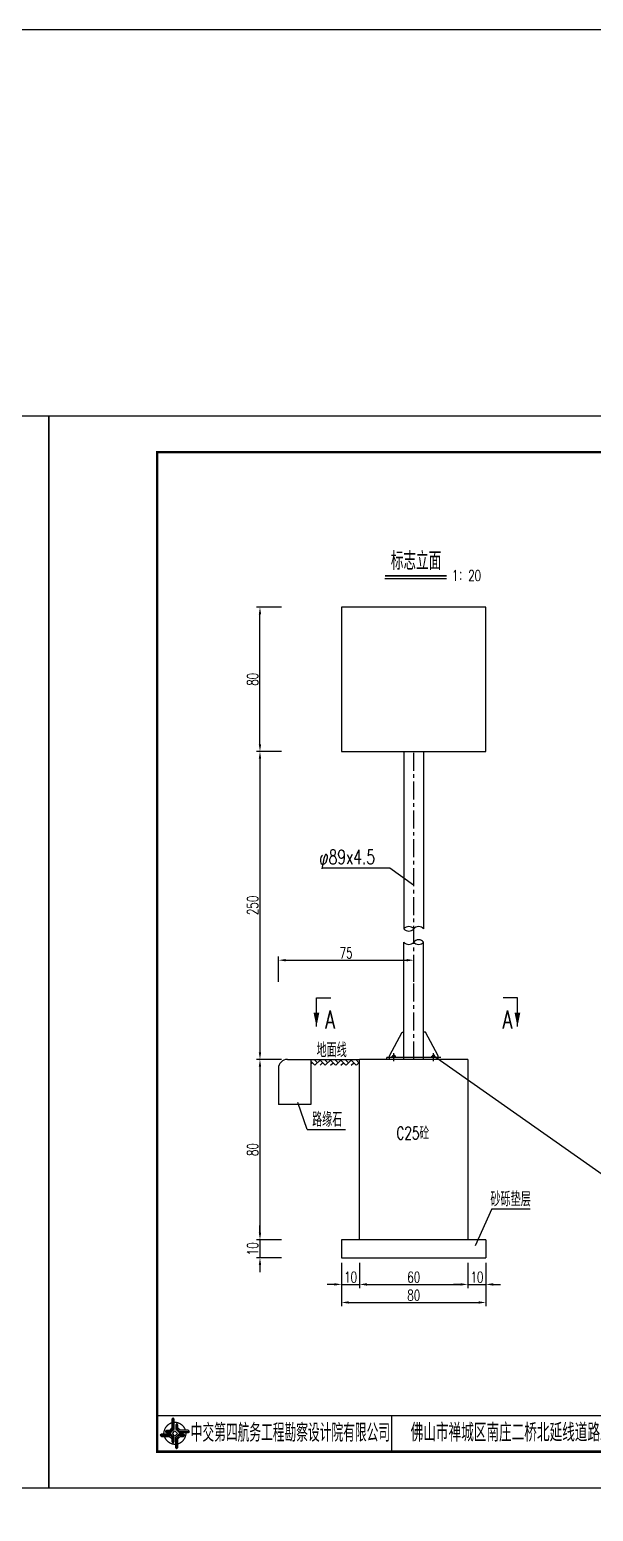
# Model space of a CAD drawing. Extents: x 3598 to 6562, y -9591 to -7828.
# Drawn here: x 4661.3 to 4817.5, y -9347.4 to -8936.8 of the extents above; entities that cross this region are included whole.
import ezdxf
from ezdxf.enums import TextEntityAlignment as Align

# ---------------------------------------------------------------- set-up
doc = ezdxf.new("R2010")
doc.units = 0
doc.header["$LTSCALE"] = 2
doc.header["$PDMODE"] = 32
doc.header["$PDSIZE"] = 0.3
doc.linetypes.add('CENTERX2', pattern=[4, 2.5, -0.5, 0.5, -0.5])
doc.layers.get('0').update_dxf_attribs({"linetype": 'CONTINUOUS'})
doc.layers.get('DEFPOINTS').update_dxf_attribs({"linetype": 'CONTINUOUS'})
for name, color, linetype in [('1', 3, 'CONTINUOUS'), ('中线', 2, 'CENTERX2'), ('图框', 7, 'CONTINUOUS'), ('尺寸', 2, 'CONTINUOUS'), ('尺寸标注', 4, 'CONTINUOUS'), ('文字字符', 7, 'CONTINUOUS'), ('文字符号', 2, 'CONTINUOUS'), ('结构2', 7, 'CONTINUOUS'), ('结构3', 1, 'CONTINUOUS'), ('钢筋', 1, 'CONTINUOUS')]:
    doc.layers.add(name, color=color, linetype=linetype)
doc.styles.get("Standard").update_dxf_attribs({"font": 'simplex1.shx', "width": 0.7, "bigfont": 'hztxt.shx'})
doc.dimstyles.new('1：20', dxfattribs={"dimtxt": 3, "dimasz": 2, "dimexe": 1, "dimexo": 1, "dimgap": 0.5, "dimtad": 1, "dimlfac": 2, "dimrnd": 0.0095, "dimdsep": 46, "dimtxsty": 'Standard', "dimcen": 0.09, "dimadec": 0, "dimazin": 0, "dimtfac": 1, "dimtix": 1, "dimtmove": 2, "dimatfit": 3, "dimfxl": 0, "dimtolj": 1, "dimtzin": 0, "dimarcsym": 0})
doc.dimstyles.new('比例1：200', dxfattribs={"dimtxt": 3, "dimasz": 2, "dimexe": 1, "dimexo": 1, "dimgap": 0.5, "dimtad": 1, "dimlfac": 2, "dimzin": 13, "dimdsep": 46, "dimtxsty": 'Standard', "dimcen": -0.09, "dimclrd": 256, "dimclre": 256, "dimclrt": 256, "dimaunit": 1, "dimadec": 0, "dimazin": 0, "dimtfac": 0.0005, "dimtix": 1, "dimtmove": 2, "dimatfit": 3, "dimfxl": 0, "dimtolj": 1, "dimtzin": 13, "dimarcsym": 0})

# ---------------------------------------------------------------- blocks, each defined once
blk = doc.blocks.new('tb')
at = {"lineweight": -3}
h = blk.add_hatch(color=256, dxfattribs=at)
h.paths.add_polyline_path([(-1.23, -0.13), (-3.78, -0.14), (-4.14, -0.41), (-1.4, -0.44), (-0.56, -1.24), (-0.54, -2.62), (-0.27, -2.2), (-0.26, -1.06)])
h.paths.add_polyline_path([(0.13, -1.08), (0.14, -3.86), (0.41, -4.26), (0.44, -1.24), (1.25, -0.43), (2.66, -0.43), (2.26, -0.16), (1.07, -0.15)])
h.paths.add_polyline_path([(1.08, 0.3), (3.62, 0.3), (4.02, 0.56), (1.25, 0.57), (0.43, 1.39), (0.43, 2.8), (0.16, 2.41), (0.15, 1.24)])
h.paths.add_polyline_path([(-0.28, 1.21), (-0.28, 3.99), (-0.56, 4.39), (-0.57, 1.41), (-1.38, 0.6), (-2.74, 0.56), (-2.33, 0.3), (-1.2, 0.29)])
for p, q in [((-0.56, 4.39), (-0.57, 1.41)), ((-1.38, 0.6), (-2.74, 0.56)), ((-0.57, 1.41), (-1.38, 0.6)), ((0.43, 2.8), (0.43, 1.39)), ((0.43, 1.39), (1.25, 0.57)), ((1.25, 0.57), (4.02, 0.56)), ((-4.14, -0.41), (-1.4, -0.44)), ((-1.4, -0.44), (-0.56, -1.24)), ((-0.56, -1.24), (-0.54, -2.62)), ((0.41, -4.26), (0.44, -1.24)), ((0.44, -1.24), (1.25, -0.43)), ((1.25, -0.43), (2.66, -0.43))]:
    blk.add_line(p, q, dxfattribs=at)
at = {"lineweight": -3, "flags": 128}
for points in [[(-0.9, 3.99), (-0.9, 1.58), (-1.53, 0.91), (-2.34, 0.91), (-2.74, 0.56), (-2.33, 0.3), (-1.2, 0.29), (-0.28, 1.21), (-0.28, 3.99), (-0.56, 4.39)], [(-0.04, 0.77), (0.68, 0.04), (-0.04, -0.69), (-0.77, 0.05)], [(3.62, 0.92), (1.43, 0.92), (0.77, 1.54), (0.77, 2.38), (0.43, 2.8), (0.16, 2.41), (0.15, 1.24), (1.08, 0.3), (3.62, 0.3), (4.02, 0.56)], [(-3.73, -0.76), (-1.54, -0.76), (-0.89, -1.39), (-0.89, -2.21), (-0.54, -2.62), (-0.27, -2.2), (-0.26, -1.06), (-1.23, -0.13), (-3.78, -0.14), (-4.14, -0.41)], [(0.75, -3.85), (0.75, -1.43), (1.4, -0.78), (2.26, -0.78), (2.66, -0.43), (2.26, -0.16), (1.07, -0.15), (0.13, -1.08), (0.14, -3.86), (0.41, -4.26)]]:
    blk.add_lwpolyline(points, close=True, dxfattribs=at)
at = {"lineweight": -3, "const_width": 0.35, "flags": 128}
for points in [[(-0.9, 3.02, 0.324167), (-3.16, -0.14)], [(2.88, 0.92, 0.324403), (-0.24, 3.15)], [(0.75, -2.86, 0.325418), (3.02, 0.26)], [(-2.98, -0.76, 0.322976), (0.14, -2.98)]]:
    blk.add_lwpolyline(points, format="xyb", dxfattribs=at)
blk = doc.blocks.new('*D383')
at = {"layer": 'DEFPOINTS', "color": 0, "linetype": 'Continuous'}
for p in [(4725.13, -9096.79), (4767.75, -9096.79), (4767.75, -9136.79)]:
    blk.add_point(p, dxfattribs=at)
at = {"layer": '尺寸标注', "color": 0, "linetype": 'Continuous', "lineweight": -2}
for p, q in [((4731.13, -9096.79), (4724.13, -9096.79)), ((4725.13, -9134.79), (4725.13, -9098.79)), ((4731.13, -9136.79), (4724.13, -9136.79))]:
    blk.add_line(p, q, dxfattribs=at)
at = {"layer": '尺寸标注', "color": 0, "linetype": 'Continuous'}
for points in [[(4724.8, -9098.79), (4725.47, -9098.79), (4725.13, -9096.79)], [(4724.8, -9134.79), (4725.47, -9134.79), (4725.13, -9136.79)]]:
    blk.add_solid(points, dxfattribs=at)
at = {"layer": '尺寸标注', "color": 0, "linetype": 'Continuous', "insert": (4723.13, -9116.79), "char_height": 3, "attachment_point": 5, "rotation": 90}
blk.add_mtext('\\A1;80', dxfattribs=at)
blk = doc.blocks.new('*D384')
at = {"layer": 'DEFPOINTS', "color": 0, "linetype": 'Continuous'}
for p in [(4767.75, -9136.79), (4725.13, -9222.12), (4767.75, -9222.12)]:
    blk.add_point(p, dxfattribs=at)
at = {"layer": '尺寸标注', "color": 0, "linetype": 'Continuous', "lineweight": -2}
for p, q in [((4731.13, -9136.79), (4724.13, -9136.79)), ((4725.13, -9138.79), (4725.13, -9220.12)), ((4731.13, -9222.12), (4724.13, -9222.12))]:
    blk.add_line(p, q, dxfattribs=at)
at = {"layer": '尺寸标注', "color": 0, "linetype": 'Continuous'}
for points in [[(4724.8, -9138.79), (4725.47, -9138.79), (4725.13, -9136.79)], [(4724.8, -9220.12), (4725.47, -9220.12), (4725.13, -9222.12)]]:
    blk.add_solid(points, dxfattribs=at)
at = {"layer": '尺寸标注', "color": 0, "linetype": 'Continuous', "insert": (4723.13, -9179.45), "char_height": 3, "attachment_point": 5, "rotation": 90}
blk.add_mtext('\\A1;250', dxfattribs=at)
blk = doc.blocks.new('*D385')
at = {"layer": 'DEFPOINTS', "color": 0, "linetype": 'Continuous'}
for p in [(4752.75, -9222.12), (4725.13, -9272.12), (4752.75, -9272.12)]:
    blk.add_point(p, dxfattribs=at)
at = {"layer": '尺寸标注', "color": 0, "linetype": 'Continuous', "lineweight": -2}
for p, q in [((4731.13, -9222.12), (4724.13, -9222.12)), ((4725.13, -9224.12), (4725.13, -9270.12)), ((4731.13, -9272.12), (4724.13, -9272.12))]:
    blk.add_line(p, q, dxfattribs=at)
at = {"layer": '尺寸标注', "color": 0, "linetype": 'Continuous'}
for points in [[(4724.8, -9224.12), (4725.47, -9224.12), (4725.13, -9222.12)], [(4724.8, -9270.12), (4725.47, -9270.12), (4725.13, -9272.12)]]:
    blk.add_solid(points, dxfattribs=at)
at = {"layer": '尺寸标注', "color": 0, "linetype": 'Continuous', "insert": (4723.13, -9247.12), "char_height": 3, "attachment_point": 5, "rotation": 90}
blk.add_mtext('\\A1;80', dxfattribs=at)
blk = doc.blocks.new('*D386')
at = {"layer": 'DEFPOINTS', "color": 0, "linetype": 'Continuous'}
for p in [(4747.75, -9272.12), (4725.13, -9277.12), (4747.75, -9277.12)]:
    blk.add_point(p, dxfattribs=at)
at = {"layer": '尺寸标注', "color": 0, "linetype": 'Continuous', "lineweight": -2}
for p, q in [((4725.13, -9270.12), (4725.13, -9268.12)), ((4731.13, -9272.12), (4724.13, -9272.12)), ((4725.13, -9272.12), (4725.13, -9277.12)), ((4731.13, -9277.12), (4724.13, -9277.12)), ((4725.13, -9279.12), (4725.13, -9281.12))]:
    blk.add_line(p, q, dxfattribs=at)
at = {"layer": '尺寸标注', "color": 0, "linetype": 'Continuous'}
for points in [[(4724.8, -9270.12), (4725.47, -9270.12), (4725.13, -9272.12)], [(4724.8, -9279.12), (4725.47, -9279.12), (4725.13, -9277.12)]]:
    blk.add_solid(points, dxfattribs=at)
at = {"layer": '尺寸标注', "color": 0, "linetype": 'Continuous', "insert": (4723.13, -9274.62), "char_height": 3, "attachment_point": 5, "rotation": 90}
blk.add_mtext('\\A1;10', dxfattribs=at)
blk = doc.blocks.new('*D387')
at = {"layer": 'DEFPOINTS', "color": 0, "linetype": 'Continuous'}
for p in [(4752.75, -9272.12), (4782.75, -9272.12), (4782.75, -9284.48)]:
    blk.add_point(p, dxfattribs=at)
at = {"layer": '尺寸标注', "color": 0, "linetype": 'Continuous', "lineweight": -2}
for p, q in [((4752.75, -9278.48), (4752.75, -9285.48)), ((4782.75, -9278.48), (4782.75, -9285.48)), ((4754.75, -9284.48), (4780.75, -9284.48))]:
    blk.add_line(p, q, dxfattribs=at)
at = {"layer": '尺寸标注', "color": 0, "linetype": 'Continuous'}
for points in [[(4754.75, -9284.14), (4754.75, -9284.81), (4752.75, -9284.48)], [(4780.75, -9284.14), (4780.75, -9284.81), (4782.75, -9284.48)]]:
    blk.add_solid(points, dxfattribs=at)
at = {"layer": '尺寸标注', "color": 0, "linetype": 'Continuous', "insert": (4767.75, -9282.48), "char_height": 3, "attachment_point": 5}
blk.add_mtext('\\A1;60', dxfattribs=at)
blk = doc.blocks.new('*D388')
at = {"layer": 'DEFPOINTS', "color": 0, "linetype": 'Continuous'}
for p in [(4747.75, -9272.12), (4752.75, -9272.12), (4752.75, -9284.47)]:
    blk.add_point(p, dxfattribs=at)
at = {"layer": '尺寸标注', "color": 0, "linetype": 'Continuous', "lineweight": -2}
for p, q in [((4747.75, -9278.47), (4747.75, -9285.47)), ((4752.75, -9278.47), (4752.75, -9285.47)), ((4745.75, -9284.47), (4743.75, -9284.47)), ((4747.75, -9284.47), (4752.75, -9284.47)), ((4754.75, -9284.47), (4756.75, -9284.47))]:
    blk.add_line(p, q, dxfattribs=at)
at = {"layer": '尺寸标注', "color": 0, "linetype": 'Continuous'}
for points in [[(4745.75, -9284.14), (4745.75, -9284.8), (4747.75, -9284.47)], [(4754.75, -9284.14), (4754.75, -9284.8), (4752.75, -9284.47)]]:
    blk.add_solid(points, dxfattribs=at)
at = {"layer": '尺寸标注', "color": 0, "linetype": 'Continuous', "insert": (4750.25, -9282.47), "char_height": 3, "attachment_point": 5}
blk.add_mtext('\\A1;10', dxfattribs=at)
blk = doc.blocks.new('*D389')
at = {"layer": 'DEFPOINTS', "color": 0, "linetype": 'Continuous'}
for p in [(4782.75, -9272.12), (4787.75, -9272.12), (4787.75, -9284.48)]:
    blk.add_point(p, dxfattribs=at)
at = {"layer": '尺寸标注', "color": 0, "linetype": 'Continuous', "lineweight": -2}
for p, q in [((4782.75, -9278.48), (4782.75, -9285.48)), ((4787.75, -9278.48), (4787.75, -9285.48)), ((4780.75, -9284.48), (4778.75, -9284.48)), ((4782.75, -9284.48), (4787.75, -9284.48)), ((4789.75, -9284.48), (4791.75, -9284.48))]:
    blk.add_line(p, q, dxfattribs=at)
at = {"layer": '尺寸标注', "color": 0, "linetype": 'Continuous'}
for points in [[(4780.75, -9284.14), (4780.75, -9284.81), (4782.75, -9284.48)], [(4789.75, -9284.14), (4789.75, -9284.81), (4787.75, -9284.48)]]:
    blk.add_solid(points, dxfattribs=at)
at = {"layer": '尺寸标注', "color": 0, "linetype": 'Continuous', "insert": (4785.25, -9282.48), "char_height": 3, "attachment_point": 5}
blk.add_mtext('\\A1;10', dxfattribs=at)
blk = doc.blocks.new('*D390')
at = {"layer": 'DEFPOINTS', "color": 0, "linetype": 'Continuous'}
for p in [(4747.75, -9277.12), (4787.75, -9277.12), (4787.75, -9289.48)]:
    blk.add_point(p, dxfattribs=at)
at = {"layer": '尺寸标注', "color": 0, "linetype": 'Continuous', "lineweight": -2}
for p, q in [((4747.75, -9283.48), (4747.75, -9290.48)), ((4787.75, -9283.48), (4787.75, -9290.48)), ((4749.75, -9289.48), (4785.75, -9289.48))]:
    blk.add_line(p, q, dxfattribs=at)
at = {"layer": '尺寸标注', "color": 0, "linetype": 'Continuous'}
for points in [[(4749.75, -9289.15), (4749.75, -9289.81), (4747.75, -9289.48)], [(4785.75, -9289.15), (4785.75, -9289.81), (4787.75, -9289.48)]]:
    blk.add_solid(points, dxfattribs=at)
at = {"layer": '尺寸标注', "color": 0, "linetype": 'Continuous', "insert": (4767.75, -9287.48), "char_height": 3, "attachment_point": 5}
blk.add_mtext('\\A1;80', dxfattribs=at)
blk = doc.blocks.new('*D409')
at = {"layer": 'DEFPOINTS', "color": 0, "linetype": 'Continuous'}
for p in [(4767.75, -9194.63), (4730.25, -9207.12), (4767.75, -9207.12), (5311.23, -9246.1), (5343.1, -9246.1), (5311.23, -9256.1)]:
    blk.add_point(p, dxfattribs=at)
at = {"layer": '尺寸标注', "linetype": 'Continuous', "lineweight": -2}
for p, q in [((4730.25, -9200.63), (4730.25, -9193.63)), ((4767.75, -9200.63), (4767.75, -9193.63)), ((4732.25, -9194.63), (4765.75, -9194.63)), ((5337.1, -9246.1), (5344.1, -9246.1)), ((5343.1, -9254.1), (5343.1, -9248.1)), ((5337.1, -9256.1), (5344.1, -9256.1))]:
    blk.add_line(p, q, dxfattribs=at)
at = {"layer": '尺寸标注', "linetype": 'Continuous'}
for points in [[(4732.25, -9194.29), (4732.25, -9194.96), (4730.25, -9194.63)], [(4765.75, -9194.29), (4765.75, -9194.96), (4767.75, -9194.63)], [(5342.76, -9248.1), (5343.43, -9248.1), (5343.1, -9246.1)], [(5342.76, -9254.1), (5343.43, -9254.1), (5343.1, -9256.1)]]:
    blk.add_solid(points, dxfattribs=at)
at = {"layer": '尺寸标注', "linetype": 'Continuous', "insert": (4749, -9192.63), "char_height": 3, "attachment_point": 5}
blk.add_mtext('\\A1;75', dxfattribs=at)
at = {"layer": '尺寸标注', "linetype": 'Continuous', "insert": (5341.1, -9251.1), "char_height": 3, "attachment_point": 5, "rotation": 90}
blk.add_mtext('\\A1;20', dxfattribs=at)
blk = doc.blocks.new('*D410')
at = {"layer": 'DEFPOINTS', "color": 0, "linetype": 'Continuous'}
for p in [(4347.75, -9194.63), (4310.25, -9207.12), (4347.75, -9207.12), (5311.23, -9226.1), (5343.1, -9226.1), (5311.23, -9246.1)]:
    blk.add_point(p, dxfattribs=at)
at = {"layer": '尺寸标注', "linetype": 'Continuous', "lineweight": -2}
for p, q in [((4310.25, -9200.63), (4310.25, -9193.63)), ((4347.75, -9200.63), (4347.75, -9193.63)), ((4312.25, -9194.63), (4345.75, -9194.63)), ((5337.1, -9226.1), (5344.1, -9226.1)), ((5343.1, -9244.1), (5343.1, -9228.1)), ((5337.1, -9246.1), (5344.1, -9246.1))]:
    blk.add_line(p, q, dxfattribs=at)
at = {"layer": '尺寸标注', "linetype": 'Continuous'}
for points in [[(4312.25, -9194.29), (4312.25, -9194.96), (4310.25, -9194.63)], [(4345.75, -9194.29), (4345.75, -9194.96), (4347.75, -9194.63)], [(5342.76, -9228.1), (5343.43, -9228.1), (5343.1, -9226.1)], [(5342.76, -9244.1), (5343.43, -9244.1), (5343.1, -9246.1)]]:
    blk.add_solid(points, dxfattribs=at)
at = {"layer": '尺寸标注', "linetype": 'Continuous', "insert": (4329, -9192.63), "char_height": 3, "attachment_point": 5}
blk.add_mtext('\\A1;75', dxfattribs=at)
at = {"layer": '尺寸标注', "linetype": 'Continuous', "insert": (5341.1, -9236.1), "char_height": 3, "attachment_point": 5, "rotation": 90}
blk.add_mtext('\\A1;40', dxfattribs=at)
blk = doc.blocks.new('*D411')
at = {"layer": 'DEFPOINTS', "color": 0, "linetype": 'Continuous'}
for p in [(3927.75, -9194.63), (3890.25, -9207.12), (3927.75, -9207.12), (5311.23, -9206.1), (5343.1, -9206.1), (5311.23, -9226.1)]:
    blk.add_point(p, dxfattribs=at)
at = {"layer": '尺寸标注', "linetype": 'Continuous', "lineweight": -2}
for p, q in [((3890.25, -9200.63), (3890.25, -9193.63)), ((3927.75, -9200.63), (3927.75, -9193.63)), ((3892.25, -9194.63), (3925.75, -9194.63)), ((5337.1, -9206.1), (5344.1, -9206.1)), ((5343.1, -9224.1), (5343.1, -9208.1)), ((5337.1, -9226.1), (5344.1, -9226.1))]:
    blk.add_line(p, q, dxfattribs=at)
at = {"layer": '尺寸标注', "linetype": 'Continuous'}
for points in [[(3892.25, -9194.29), (3892.25, -9194.96), (3890.25, -9194.63)], [(3925.75, -9194.29), (3925.75, -9194.96), (3927.75, -9194.63)], [(5342.76, -9208.1), (5343.43, -9208.1), (5343.1, -9206.1)], [(5342.76, -9224.1), (5343.43, -9224.1), (5343.1, -9226.1)]]:
    blk.add_solid(points, dxfattribs=at)
at = {"layer": '尺寸标注', "linetype": 'Continuous', "insert": (3909, -9192.63), "char_height": 3, "attachment_point": 5}
blk.add_mtext('\\A1;75', dxfattribs=at)
at = {"layer": '尺寸标注', "linetype": 'Continuous', "insert": (5341.1, -9216.1), "char_height": 3, "attachment_point": 5, "rotation": 90}
blk.add_mtext('\\A1;40', dxfattribs=at)
blk = doc.blocks.new('123')
at = {"layer": '图框'}
blk.add_lwpolyline([(4246.63, -9340.83), (4246.63, -9043.83), (3826.63, -9043.83), (3826.63, -9340.83)], close=True, dxfattribs=at)

msp = doc.modelspace()

# ---------------------------------------------------------------- hatches: boundary and pattern name
at = {"layer": '尺寸标注', "linetype": 'Continuous'}
h = msp.add_hatch(dxfattribs=at)
h.set_pattern_fill('AR-HBONE', color=8, scale=0.01, style=0)
h.set_pattern_definition([(45, (-426.5317, 9.39), (1e-16, 1.43684098), [3.048, -1.016]), (135, (-425.8133, 10.1084), (1e-16, 1.43684098), [3.048, -1.016])])
h.paths.add_polyline_path([(4739.2491, -9222.1188), (4739.2491, -9223.7362), (4752.7491, -9223.7362), (4752.7491, -9222.1188)])

# ---------------------------------------------------------------- linework, layer by layer
for p, q in [((4761.7991, -9221.6188), (4761.7991, -9221.2188)), ((4761.9991, -9221.5188), (4761.9991, -9220.9188)), ((4762.4991, -9221.5188), (4762.4991, -9220.9188)), ((4762.6991, -9221.6188), (4762.6991, -9221.2188)), ((4772.7991, -9221.6188), (4772.7991, -9221.2188)), ((4772.9991, -9221.5188), (4772.9991, -9220.9188)), ((4773.4991, -9221.5188), (4773.4991, -9220.9188)), ((4773.6991, -9221.6188), (4773.6991, -9221.2188))]:
    msp.add_line(p, q)
at = {"layer": '1', "color": 1, "linetype": 'Continuous'}
for p, q in [((4732.7491, -9222.1188), (4739.2491, -9222.1188)), ((4739.2491, -9222.1188), (4739.2491, -9234.6188)), ((4730.2491, -9224.6188), (4730.2491, -9234.6188)), ((4739.2491, -9234.6188), (4730.2491, -9234.6188))]:
    msp.add_line(p, q, dxfattribs=at)
msp.add_arc((4732.7491, -9224.6188), 2.5, 90, 180, dxfattribs=at)
at = {"layer": '中线'}
for p, q in [((4767.7491, -9222.1188), (4767.7491, -9136.7878)), ((4762.2491, -9222.6188), (4762.2491, -9220.4188)), ((4773.2491, -9222.6188), (4773.2491, -9220.4188))]:
    msp.add_line(p, q, dxfattribs=at)
at = {"layer": '图框'}
for points, const_width in [([(5076.6307, -9053.8303), (4696.6307, -9053.8303), (4696.6307, -9330.8303), (5076.6307, -9330.8303), (5076.6307, -9053.8303)], 0.7), ([(4696.6307, -9320.8303), (5076.6307, -9320.8303)], 0.4), ([(4761.6307, -9320.8303), (4761.6307, -9330.8303)], 0.4)]:
    msp.add_lwpolyline(points, dxfattribs=dict(at, const_width=const_width))
at = {"layer": '尺寸', "color": 0, "linetype": 'Continuous'}
for p, q in [((4740.7817, -9213.0332), (4740.7817, -9205.0332)), ((4740.7817, -9205.0332), (4744.7817, -9205.0332)), ((4796.4779, -9205.0332), (4792.4779, -9205.0332)), ((4796.4779, -9213.0332), (4796.4779, -9205.0332))]:
    msp.add_line(p, q, dxfattribs=at)
for points in [[(4740.3882, -9209.1652, 0.8, 0, 0), (4740.7817, -9213.0332, 0, 0, 0)], [(4741.1751, -9209.1652, 0.8, 0, 0), (4740.7817, -9213.0332, 0, 0, 0)], [(4796.0844, -9209.1652, 0.8, 0, 0), (4796.4779, -9213.0332, 0, 0, 0)], [(4796.8713, -9209.1652, 0.8, 0, 0), (4796.4779, -9213.0332, 0, 0, 0)]]:
    msp.add_lwpolyline(points, format="xyseb", dxfattribs=at)
at = {"layer": '尺寸标注', "color": 7, "linetype": 'Continuous'}
for p, q in [((4759.752, -9088.8356), (4776.8591, -9088.8356)), ((4739.2491, -9222.1188), (4752.7491, -9222.1188))]:
    msp.add_line(p, q, dxfattribs=at)
at = {"layer": '尺寸标注'}
msp.add_line((4773.6064, -9221.3479), (4836.0581, -9265.2504), dxfattribs=at)
at = {"layer": '尺寸标注', "linetype": 'Continuous'}
msp.add_lwpolyline([(3757.3721, -8936.7508), (6562.4607, -8936.7508), (6562.4607, -9590.6664), (3757.3721, -9590.6664)], close=True, dxfattribs=at)
at = {"layer": '尺寸标注', "color": 7, "linetype": 'Continuous', "const_width": 0.4}
msp.add_lwpolyline([(4759.752, -9088.1156), (4776.8591, -9088.1156)], dxfattribs=at)
at = {"layer": '文字符号'}
for p, q in [((4742.5651, -9169.0293), (4761.1101, -9169.0293)), ((4761.1101, -9169.0293), (4767.6754, -9173.7717)), ((4738.2518, -9241.5014), (4735.6148, -9234.0899)), ((4738.2518, -9241.5014), (4748.8577, -9241.5014)), ((4789.411, -9263.5697), (4784.7382, -9273.8143)), ((4789.411, -9263.5697), (4800.0168, -9263.5697))]:
    msp.add_line(p, q, dxfattribs=at)
at = {"layer": '结构2'}
for p, q in [((4782.7491, -9222.1188), (4752.7491, -9222.1188)), ((4752.7491, -9272.1188), (4752.7491, -9222.1188)), ((4762.6991, -9221.2188), (4761.7991, -9221.2188)), ((4762.6991, -9221.5188), (4761.7991, -9221.5188)), ((4761.9991, -9220.9188), (4762.4991, -9220.9188)), ((4772.7991, -9221.2188), (4773.6991, -9221.2188)), ((4772.7991, -9221.5188), (4773.6991, -9221.5188)), ((4773.4991, -9220.9188), (4772.9991, -9220.9188)), ((4782.7491, -9222.1188), (4782.7491, -9272.1188)), ((4747.7491, -9272.1188), (4747.7491, -9277.1188)), ((4787.7491, -9272.1188), (4747.7491, -9272.1188)), ((4787.7491, -9272.1188), (4787.7491, -9277.1188)), ((4747.7491, -9277.1188), (4787.7491, -9277.1188))]:
    msp.add_line(p, q, dxfattribs=at)
at = {"layer": '结构3'}
for p, q in [((4760.2491, -9222.1188), (4760.2491, -9221.6188)), ((4775.2491, -9221.6188), (4760.2491, -9221.6188)), ((4775.2491, -9222.1188), (4760.2491, -9222.1188))]:
    msp.add_line(p, q, dxfattribs=at)
at = {"layer": '钢筋', "linetype": 'Continuous'}
for p, q in [((4787.7491, -9096.7878), (4747.7491, -9096.7878)), ((4747.7491, -9096.7878), (4747.7491, -9136.7878)), ((4787.7491, -9136.7878), (4787.7491, -9096.7878)), ((4747.7491, -9136.7878), (4787.7491, -9136.7878)), ((4765.0191, -9136.7878), (4765.0191, -9185.937)), ((4770.4791, -9136.7878), (4770.4791, -9185.937)), ((4765.0191, -9222.1188), (4765.0191, -9189.5962)), ((4770.4791, -9222.1188), (4770.4791, -9189.5962)), ((4761.0191, -9221.1188), (4764.5191, -9214.6188)), ((4764.5191, -9214.6188), (4765.0191, -9214.6188)), ((4770.9791, -9214.6188), (4770.4791, -9214.6188)), ((4774.4791, -9221.1188), (4770.9791, -9214.6188)), ((4761.0191, -9222.1188), (4761.0191, -9221.1188)), ((4774.4791, -9222.1188), (4774.4791, -9221.1188))]:
    msp.add_line(p, q, dxfattribs=at)
for centre, start, end in [((4766.3841, -9187.0769), 39.865859, 140.134141), ((4769.1141, -9187.0769), 39.865859, 140.134141), ((4766.3841, -9184.797), 219.865859, 320.134141), ((4766.3841, -9188.4562), 219.865859, 320.134141), ((4769.1141, -9190.7361), 39.865859, 140.134141), ((4769.1141, -9188.4562), 219.865859, 320.134141)]:
    msp.add_arc(centre, 1.7784, start, end, dxfattribs=at)

# ---------------------------------------------------------------- block references
at = {"layer": '图框', "lineweight": -3}
msp.add_blockref('tb', (4701.6265, -9325.8249), dxfattribs=at)
at = {"layer": '尺寸标注', "linetype": 'Continuous'}
for p in [(420, 0), (840, 0)]:
    msp.add_blockref('123', p, dxfattribs=at)

# ---------------------------------------------------------------- texts
at = {"width": 0.7}
msp.add_text('1：20', height=3, dxfattribs=at).set_placement((4782.3547, -9088.0404), align=Align.MIDDLE)
at = {"layer": '图框'}
for s, width, p in [('中交第四航务工程勘察设计院有限公司', 0.65, (4733.5616, -9325.5818)), ('佛山市禅城区南庄二桥北延线道路工程', 0.7, (4796.6307, -9325.5156))]:
    msp.add_text(s, height=5, dxfattribs=dict(at, width=width)).set_placement(p, align=Align.MIDDLE_CENTER)
at = {"layer": '尺寸', "color": 7, "linetype": 'Continuous', "width": 0.7}
for p in [(4743.258, -9213.5285), (4792.3393, -9213.5497)]:
    msp.add_text('A', height=5, dxfattribs=at).set_placement(p)
at = {"layer": '文字字符', "width": 0.7}
for s, height, p in [('标志立面', 5, (4761.3815, -9086.4669)), ('地面线', 4, (4740.7891, -9221.534)), ('路缘石', 4, (4739.5676, -9240.7834)), ('C25砼', 3.5, (4762.928, -9244.2895)), ('砂砾垫层', 4, (4788.9861, -9262.8517))]:
    msp.add_text(s, height=height, dxfattribs=at).set_placement(p)
at = {"layer": '文字字符', "color": 7, "linetype": 'Continuous', "width": 0.7}
msp.add_text('φ89x4.5', height=4, dxfattribs=at).set_placement((4741.531, -9168.0028))

# ---------------------------------------------------------------- dimensions: what is measured, and where the dimension line sits
at = {"layer": '尺寸标注', "linetype": 'Continuous'}
for base, p1, p2, text, picture, middle in [((4725.1338, -9096.7878), (4767.7491, -9136.7878), (4767.7491, -9096.7878), '80', '*D383', (4723.1338, -9116.7878)), ((4725.1338, -9222.1188), (4767.7491, -9136.7878), (4767.7491, -9222.1188), '250', '*D384', (4723.1338, -9179.4533)), ((4725.1338, -9272.1188), (4752.7491, -9222.1188), (4752.7491, -9272.1188), '80', '*D385', (4723.1338, -9247.1188))]:
    dim = msp.add_linear_dim(base=base, p1=p1, p2=p2, angle=90, text=text, dimstyle='1：20', dxfattribs=at)
    dim.commit()
    dim.dimension.update_dxf_attribs({"geometry": picture, "text_midpoint": middle})
for base, p1, p2, dimstyle, picture, middle in [((5343.0951, -9206.1001), (5311.2305, -9226.1001), (5311.2305, -9206.1001), '比例1：200', '*D411', (5341.0951, -9216.1001)), ((5343.0951, -9226.1001), (5311.2305, -9246.1001), (5311.2305, -9226.1001), '比例1：200', '*D410', (5341.0951, -9236.1001)), ((5343.0951, -9246.1001), (5311.2305, -9256.1001), (5311.2305, -9246.1001), '比例1：200', '*D409', (5341.0951, -9251.1001)), ((4725.1338, -9277.1188), (4747.7491, -9272.1188), (4747.7491, -9277.1188), '1：20', '*D386', (4723.1338, -9274.6188))]:
    dim = msp.add_linear_dim(base=base, p1=p1, p2=p2, angle=90, dimstyle=dimstyle, dxfattribs=at)
    dim.commit()
    dim.dimension.update_dxf_attribs({"geometry": picture, "text_midpoint": middle})
for base, p1, p2, dimstyle, picture, middle in [((3927.7492, -9194.6256), (3890.2492, -9207.1188), (3927.7492, -9207.1188), '比例1：200', '*D411', (3908.9992, -9192.6256)), ((4347.7492, -9194.6256), (4310.2492, -9207.1188), (4347.7492, -9207.1188), '比例1：200', '*D410', (4328.9992, -9192.6256)), ((4767.7491, -9194.6256), (4730.2491, -9207.1188), (4767.7491, -9207.1188), '比例1：200', '*D409', (4748.9991, -9192.6256)), ((4752.7491, -9284.47), (4747.7491, -9272.1188), (4752.7491, -9272.1188), '1：20', '*D388', (4750.2491, -9282.47)), ((4782.7491, -9284.4767), (4752.7491, -9272.1188), (4782.7491, -9272.1188), '1：20', '*D387', (4767.7491, -9282.4767)), ((4787.7491, -9284.4767), (4782.7491, -9272.1188), (4787.7491, -9272.1188), '1：20', '*D389', (4785.2491, -9282.4767)), ((4787.7491, -9289.4795), (4747.7491, -9277.1188), (4787.7491, -9277.1188), '1：20', '*D390', (4767.7491, -9287.4795))]:
    dim = msp.add_linear_dim(base=base, p1=p1, p2=p2, dimstyle=dimstyle, dxfattribs=at)
    dim.commit()
    dim.dimension.update_dxf_attribs({"geometry": picture, "text_midpoint": middle})

doc.saveas('drawing.dxf')
